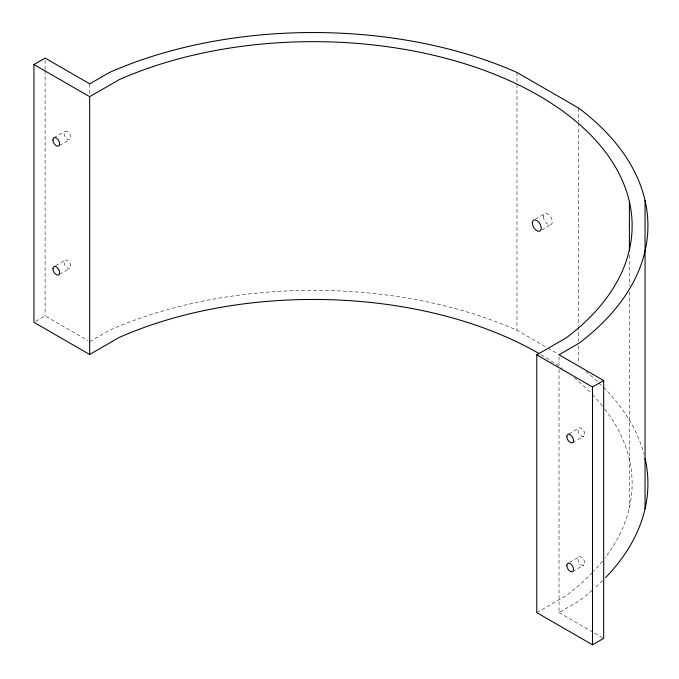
<?xml version="1.0" encoding="UTF-8"?>
<svg xmlns="http://www.w3.org/2000/svg" width="679" height="679" viewBox="0 0 679 679"><rect width="100%" height="100%" fill="white"/><g stroke="black" fill="none" stroke-linecap="round" stroke-linejoin="round"><path stroke-width="0.51" stroke-dasharray="3.4 2.55" d="M53.904 137.761L65.074 131.319M59.506 145.467L69.81 139.518M55.627 265.667L65.074 260.218M59.506 274.367L69.81 268.417M35.664 321.328L45.111 315.879L87.939 340.603M89.764 341.656L109.489 330.266A334.679 193.226 0 0 1 516.974 330.266L546.951 347.58M535.341 219.139L544.702 213.732M541.655 230.079L551.017 224.673M568.679 433.974L578.983 428.025M572.558 442.666L583.719 436.224M569.537 562.373L578.983 556.924M572.558 571.565L583.719 565.123M536.792 612.636L566.227 595.644A318.892 184.111 0 0 0 593.073 571.845M559.029 369.639L559.029 612.585L578.754 601.195A334.679 193.226 0 0 0 593.302 589.347M547.86 348.106L558.766 354.396M559.029 612.585L593.65 632.573M594.566 633.1L603.682 638.362M629.399 255.1L629.399 285.867M629.399 291.911L629.399 507.595M578.754 108.139L578.754 121.931M578.754 122.992L578.754 325.623M578.754 326.684L578.754 341.537M578.754 345.781L578.754 363.817M559.029 356.908L559.029 365.395M516.974 72.466L516.974 330.266M89.764 83.856L89.764 94.466M45.111 60.202L45.111 69.75M45.111 70.811L45.111 315.879M604.947 409.182A318.892 184.111 0 0 1 604.947 557.943M602.494 561.066A318.892 184.111 0 0 1 593.786 571.09M540.993 354.701A318.892 184.111 0 0 1 562.305 368.595M574.12 377.685A318.892 184.111 0 0 1 591.621 393.769M592.351 394.524A318.892 184.111 0 0 1 602.494 406.059M602.697 580.553A334.679 193.226 0 0 1 594.117 588.625M585.765 371.413A334.679 193.226 0 0 1 598.097 382.141M598.878 382.871A334.679 193.226 0 0 1 602.697 386.58M603.444 387.327A334.679 193.226 0 0 1 644.091 454.455M577.999 559.089A4.736 2.733 60 0 0 583.023 565.335A4.736 2.733 60 0 0 583.023 558.639A4.736 2.733 60 0 0 577.999 559.089M577.999 430.189A4.736 2.733 60 0 0 583.023 436.436A4.736 2.733 60 0 0 583.023 429.739A4.736 2.733 60 0 0 577.999 430.189M543.395 216.626A6.315 3.65 60 0 0 550.092 224.961A6.315 3.65 60 0 0 550.092 216.024A6.315 3.65 60 0 0 543.395 216.626M64.089 133.483A4.736 2.733 60 0 0 69.114 139.738A4.736 2.733 60 0 0 69.114 133.033A4.736 2.733 60 0 0 64.089 133.483M64.089 262.383A4.736 2.733 60 0 0 69.114 268.629A4.736 2.733 60 0 0 69.114 261.933A4.736 2.733 60 0 0 64.089 262.383"/><path stroke-width="1.02" d="M33.95 64.522L45.111 58.08L89.764 83.856L109.489 72.466A334.679 193.226 0 0 1 516.974 72.466L578.754 108.139A334.679 193.226 0 0 1 578.754 343.396L559.029 354.786L603.682 380.563L603.682 638.362L592.512 644.804L536.792 612.636L536.792 354.837L566.227 337.845A318.892 184.111 0 0 0 538.727 95.578A318.892 184.111 0 0 0 119.105 79.698L89.67 96.69L33.95 64.522L33.95 322.321L89.67 354.489L119.105 337.497A318.892 184.111 0 0 1 539.177 353.64M536.792 354.837L592.512 387.005L603.682 380.563M645.05 200.543L645.05 508.783M629.399 201.731L629.399 250.534M592.512 387.005L592.512 644.804M89.67 96.69L89.67 354.489M645.05 458.342A334.679 193.226 0 0 1 605.651 577.549M566.838 436.631A4.736 2.733 60 0 0 571.862 442.886A4.736 2.733 60 0 0 571.862 436.19A4.736 2.733 60 0 0 566.838 436.631M566.838 565.531A4.736 2.733 60 0 0 571.862 571.786A4.736 2.733 60 0 0 571.862 565.089A4.736 2.733 60 0 0 566.838 565.531M532.328 223.018A6.315 3.65 60 0 0 539.024 231.344A6.315 3.65 60 0 0 539.024 222.415A6.315 3.65 60 0 0 532.328 223.018M52.928 139.933A4.736 2.733 60 0 0 57.953 146.18A4.736 2.733 60 0 0 57.953 139.484A4.736 2.733 60 0 0 52.928 139.933M52.928 268.833A4.736 2.733 60 0 0 57.953 275.08A4.736 2.733 60 0 0 57.953 268.383A4.736 2.733 60 0 0 52.928 268.833"/></g></svg>
